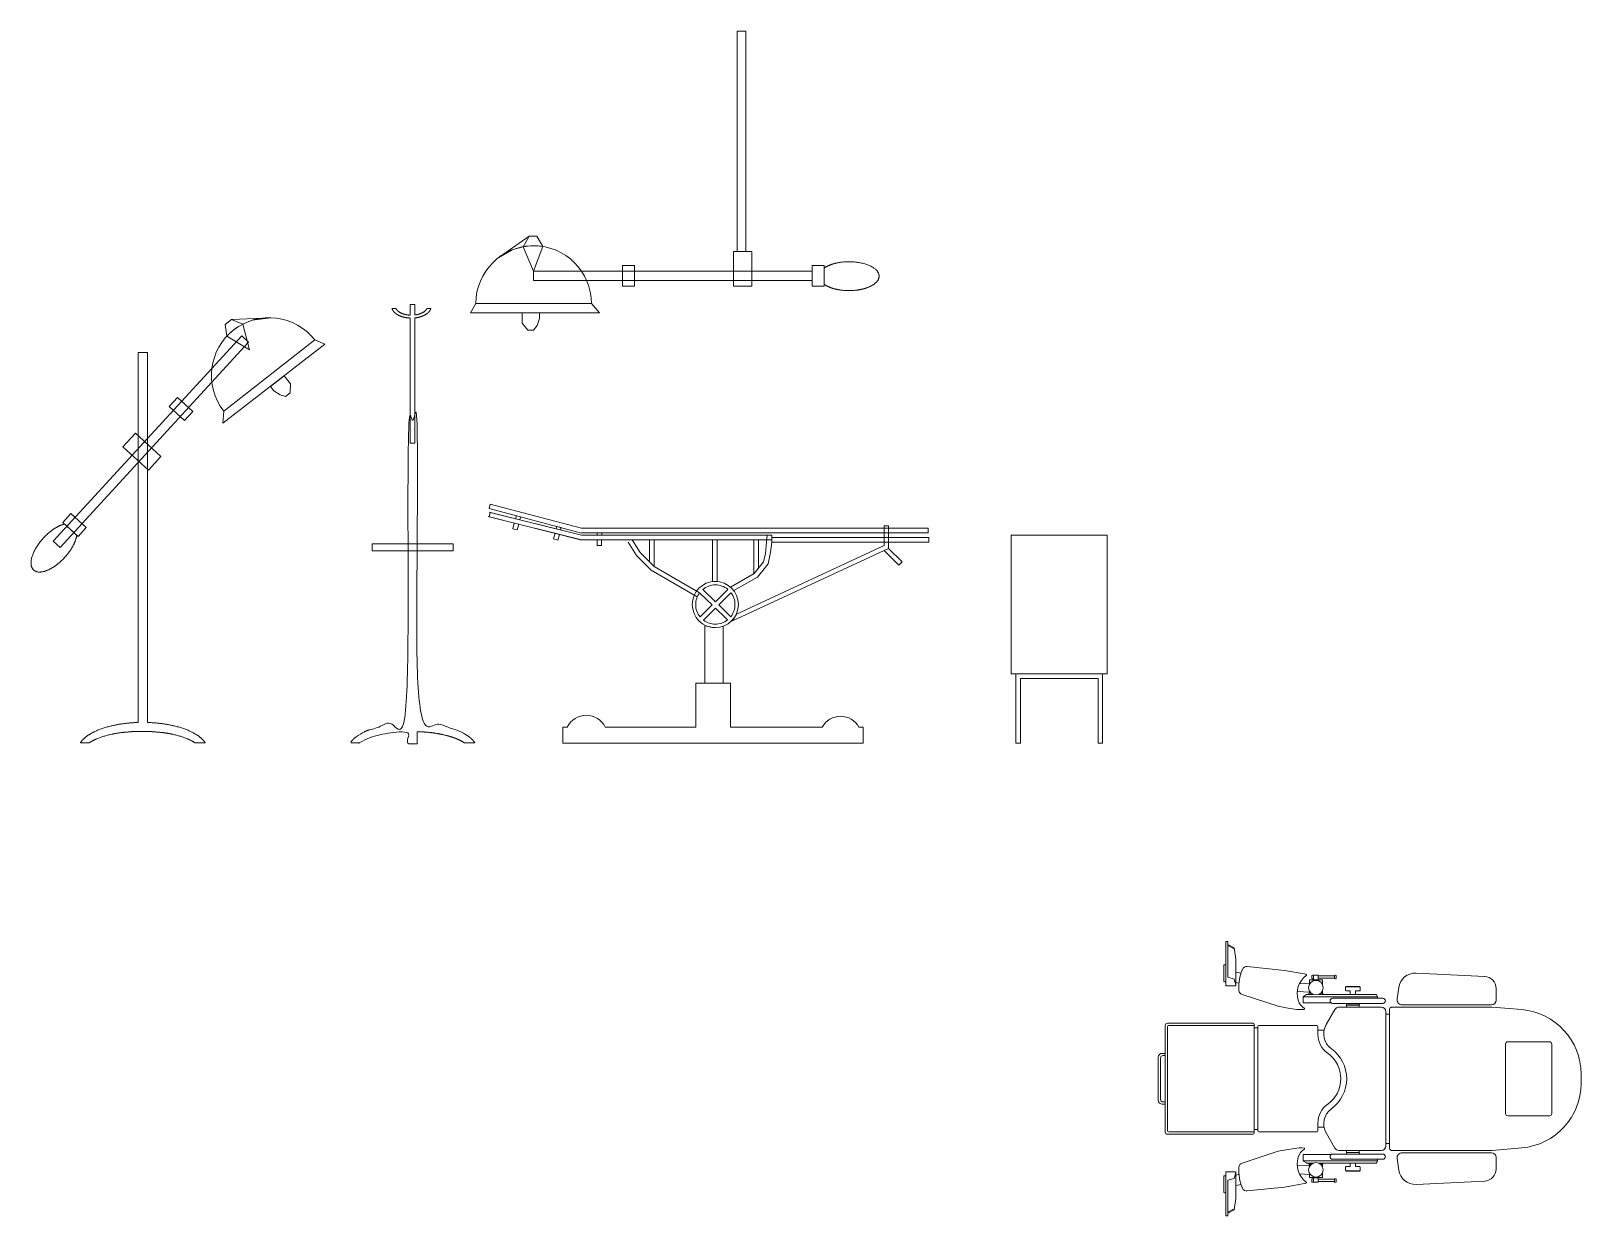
# Model space of a CAD drawing. Header units: metres. Extents: x 250.9 to 296.3, y -151.6 to -124.3.
# Drawn here: x 289.64 to 296.35, y -144.69 to -139.56 of the extents above; entities that cross this region are included whole.
import ezdxf

# ---------------------------------------------------------------- set-up
doc = ezdxf.new("R2010")
doc.units = ezdxf.units.M
doc.header["$MEASUREMENT"] = 0
doc.layers.add('A. muebles', color=152, linetype='Continuous', lineweight=15)

msp = doc.modelspace()

# ---------------------------------------------------------------- linework, layer by layer
at = {"layer": 'A. muebles'}
for p, q in [((292.6978, -139.8237), (292.6978, -139.5636)), ((292.6978, -139.5636), (292.7348, -139.5636)), ((292.7348, -139.5636), (292.7348, -139.8237)), ((292.6978, -140.5176), (292.6978, -139.8237)), ((292.7348, -139.8237), (292.7348, -140.5176)), ((291.7969, -140.4516), (291.658, -140.5493)), ((291.658, -140.5493), (291.7282, -140.5087)), ((291.7282, -140.5087), (291.7708, -140.4968)), ((291.7708, -140.4968), (291.7969, -140.4516)), ((291.7969, -140.4516), (291.7708, -140.4968)), ((291.7708, -140.4968), (291.8049, -140.4926)), ((291.8164, -140.6026), (291.7708, -140.4968)), ((291.7708, -140.4968), (291.7708, -140.4968)), ((291.8309, -140.4516), (291.7969, -140.4516)), ((291.8049, -140.4926), (291.8366, -140.4926)), ((291.8164, -140.4926), (291.8164, -140.4926)), ((291.8565, -140.4959), (291.8164, -140.6026)), ((291.8565, -140.4959), (291.8309, -140.4516)), ((291.8366, -140.4926), (291.8565, -140.4959)), ((292.2014, -140.5776), (292.2534, -140.5776)), ((292.2014, -140.6676), (292.2014, -140.5776)), ((292.2534, -140.5776), (292.2534, -140.6676)), ((292.6814, -140.5176), (292.7614, -140.5176)), ((292.6814, -140.6676), (292.6814, -140.5176)), ((292.7348, -140.5176), (292.6978, -140.5176)), ((292.7614, -140.5176), (292.7614, -140.6676)), ((293.0225, -140.5776), (293.0744, -140.5776)), ((293.0225, -140.6676), (293.0225, -140.5776)), ((293.0744, -140.5776), (293.0744, -140.6676)), ((293.0225, -140.6026), (291.8164, -140.6026)), ((291.8164, -140.6026), (291.8164, -140.6426)), ((291.8164, -140.6426), (293.0225, -140.6426)), ((293.0225, -140.6426), (293.0225, -140.6026)), ((292.2534, -140.6676), (292.2014, -140.6676)), ((292.7614, -140.6676), (292.6814, -140.6676)), ((293.0744, -140.6676), (293.0225, -140.6676)), ((291.5664, -140.7426), (291.5433, -140.7826)), ((291.5433, -140.7826), (292.1014, -140.7826)), ((292.0664, -140.7426), (291.5664, -140.7426)), ((291.7664, -140.7826), (291.7664, -140.8276)), ((291.8414, -140.7826), (291.7664, -140.7826)), ((291.8414, -140.8076), (291.8414, -140.7826)), ((292.1014, -140.7826), (292.0664, -140.7426)), ((290.4824, -140.8331), (290.5092, -140.8122)), ((290.4894, -140.8837), (290.4824, -140.8331)), ((290.5281, -140.8495), (290.5031, -140.8689)), ((290.5092, -140.8122), (290.6788, -140.8039)), ((290.5576, -140.8318), (290.5092, -140.8122)), ((290.5092, -140.8122), (290.5576, -140.8318)), ((290.5576, -140.8318), (290.5281, -140.8495)), ((290.5985, -140.815), (290.5576, -140.8318)), ((290.5866, -140.9433), (290.5576, -140.8318)), ((290.5576, -140.8318), (290.5576, -140.8318)), ((290.6788, -140.8039), (290.5985, -140.815)), ((291.7664, -140.8276), (291.7914, -140.8576)), ((291.8164, -140.8576), (291.8314, -140.8376)), ((291.8314, -140.8376), (291.8414, -140.8076)), ((289.7378, -141.7709), (290.5538, -140.8827)), ((290.5832, -140.9098), (289.7673, -141.798)), ((290.9126, -140.9176), (290.4723, -141.2605)), ((290.4753, -141.2074), (290.8698, -140.9002)), ((290.5031, -140.8689), (290.4894, -140.8837)), ((290.4894, -140.8837), (290.5866, -140.9433)), ((290.519, -140.8565), (290.519, -140.8565)), ((290.5538, -140.8827), (290.5832, -140.9098)), ((290.8698, -140.9002), (290.9126, -140.9176)), ((291.7914, -140.8576), (291.8164, -140.8576)), ((290.6774, -141.1007), (290.7366, -141.0546)), ((290.6928, -141.1204), (290.6774, -141.1007)), ((290.7366, -141.0546), (290.7643, -141.0901)), ((290.7643, -141.0901), (290.763, -141.1292)), ((290.2397, -141.1876), (290.2749, -141.1493)), ((290.2749, -141.1493), (290.3412, -141.2102)), ((290.7191, -141.138), (290.6928, -141.1204)), ((290.7432, -141.1445), (290.7191, -141.138)), ((290.763, -141.1292), (290.7432, -141.1445)), ((290.306, -141.2485), (290.2397, -141.1876)), ((290.3412, -141.2102), (290.306, -141.2485)), ((290.4723, -141.2605), (290.4753, -141.2074)), ((290.039, -141.3617), (290.0931, -141.3028)), ((290.0931, -141.3028), (290.2036, -141.4043)), ((290.1495, -141.4632), (290.039, -141.3617)), ((290.2036, -141.4043), (290.1495, -141.4632)), ((289.779, -141.6891), (289.8141, -141.6509)), ((289.8141, -141.6509), (289.8804, -141.7118)), ((291.6241, -141.6293), (291.6292, -141.6099)), ((292.0242, -141.7353), (291.6241, -141.6293)), ((292.0242, -141.7446), (291.6241, -141.6446)), ((292.0242, -141.7446), (291.6241, -141.6446)), ((291.6292, -141.6099), (292.0242, -141.7146)), ((289.8453, -141.75), (289.779, -141.6891)), ((289.8804, -141.7118), (289.8453, -141.75)), ((292.0194, -141.764), (291.6192, -141.664)), ((291.7328, -141.6924), (291.7263, -141.7166)), ((291.7263, -141.7166), (291.7456, -141.7218)), ((291.7521, -141.6975), (291.7328, -141.6924)), ((291.7456, -141.7218), (291.7521, -141.6975)), ((292.0242, -141.7146), (293.5241, -141.7146)), ((293.3528, -141.7036), (293.3328, -141.7036)), ((293.3328, -141.7036), (293.3328, -141.7896)), ((293.3528, -141.8023), (293.3528, -141.7036)), ((293.5241, -141.7146), (293.5241, -141.7346)), ((289.7673, -141.798), (289.7378, -141.7709)), ((291.9092, -141.7362), (291.9027, -141.7605)), ((291.9027, -141.7605), (291.922, -141.7656)), ((291.9285, -141.7414), (291.9092, -141.7362)), ((291.922, -141.7656), (291.9285, -141.7414)), ((292.0244, -141.7346), (292.0242, -141.7353)), ((293.5241, -141.7346), (292.0244, -141.7346)), ((292.0908, -141.7646), (292.1108, -141.7646)), ((292.0908, -141.7896), (292.0908, -141.7646)), ((292.1108, -141.7896), (292.0908, -141.7896)), ((292.1108, -141.7646), (292.1108, -141.7896)), ((292.2618, -141.8321), (292.2259, -141.7752)), ((292.2775, -141.8196), (292.2428, -141.7646)), ((292.3175, -141.8596), (292.3175, -141.7646)), ((292.3175, -141.7646), (292.3375, -141.7646)), ((292.3375, -141.7646), (292.3375, -141.8796)), ((292.6108, -141.7646), (292.5908, -141.7646)), ((292.5908, -141.7646), (292.5908, -141.9453)), ((292.6108, -141.9449), (292.6108, -141.7646)), ((293.3328, -141.7896), (292.6938, -142.086)), ((292.7696, -141.8668), (292.7696, -141.7646)), ((292.7696, -141.7646), (292.7896, -141.7646)), ((292.7896, -141.7646), (292.7896, -141.8877)), ((292.8248, -141.7746), (292.8199, -141.8243)), ((292.8277, -141.7446), (292.8248, -141.7746)), ((292.8478, -141.7446), (292.8277, -141.7446)), ((292.8417, -141.8186), (292.8478, -141.7746)), ((292.8478, -141.7746), (292.8478, -141.7446)), ((292.8478, -141.7746), (292.8478, -141.7446)), ((292.8478, -141.7546), (293.4478, -141.7546)), ((292.8478, -141.7746), (292.8478, -141.7546)), ((293.4478, -141.7746), (292.8478, -141.7746)), ((293.4478, -141.7546), (293.5111, -141.7546)), ((293.5111, -141.7746), (293.4478, -141.7746)), ((293.5111, -141.7546), (293.5261, -141.7546)), ((293.5261, -141.7746), (293.5111, -141.7746)), ((293.5261, -141.7546), (293.5261, -141.7746)), ((293.8828, -141.7446), (294.2991, -141.7446)), ((293.8828, -142.3446), (293.8828, -141.7446)), ((294.2991, -141.7446), (294.2991, -142.3446)), ((292.3252, -141.8956), (292.2618, -141.8321)), ((292.3375, -141.8796), (292.2775, -141.8196)), ((292.6778, -142.1155), (293.3528, -141.8023)), ((292.8199, -141.8243), (292.8119, -141.8597)), ((292.8308, -141.8681), (292.8417, -141.8186)), ((293.3335, -141.8113), (293.3528, -141.8023)), ((293.3969, -141.8747), (293.3335, -141.8113)), ((293.3528, -141.8023), (293.4111, -141.8606)), ((292.3375, -141.8796), (292.3175, -141.8596)), ((292.5249, -142.0108), (292.3252, -141.8956)), ((292.5349, -141.9935), (292.3375, -141.8796)), ((292.7715, -141.9102), (292.6689, -141.9695)), ((292.7696, -141.9114), (292.7696, -141.8668)), ((292.7715, -141.9102), (292.7696, -141.9114)), ((292.8119, -141.8597), (292.7715, -141.9102)), ((292.7896, -141.8877), (292.7715, -141.9102)), ((292.7848, -141.9257), (292.8308, -141.8681)), ((293.4111, -141.8606), (293.3969, -141.8747)), ((292.5487, -141.979), (292.6032, -142.0323)), ((292.5908, -141.9453), (292.6108, -141.9449)), ((292.6028, -141.9596), (292.6028, -141.9596)), ((292.6032, -142.0323), (292.6567, -141.9789)), ((292.6567, -141.9789), (292.6567, -141.9789)), ((292.6828, -141.9846), (292.7848, -141.9257)), ((292.5178, -142.0446), (292.5178, -142.0446)), ((292.5891, -142.0465), (292.5349, -141.9935)), ((292.5349, -141.9935), (292.5349, -141.9935)), ((292.5589, -142.0767), (292.5891, -142.0465)), ((292.6706, -141.9933), (292.6175, -142.0463)), ((292.6175, -142.0463), (292.6546, -142.0826)), ((292.6878, -142.0446), (292.6878, -142.0446)), ((292.7028, -142.0446), (292.7028, -142.0446)), ((292.537, -142.0984), (292.5588, -142.0766)), ((292.5546, -142.1092), (292.5515, -142.1123)), ((292.5515, -142.1123), (292.5515, -142.1123)), ((292.5731, -142.0908), (292.5546, -142.1092)), ((292.5588, -142.0766), (292.5589, -142.0767)), ((292.6034, -142.0605), (292.5731, -142.0908)), ((292.6465, -142.1026), (292.6034, -142.0605)), ((292.6553, -142.1114), (292.6465, -142.1026)), ((292.6546, -142.0826), (292.6667, -142.0943)), ((292.6667, -142.0943), (292.6666, -142.0945)), ((292.6666, -142.0945), (292.6694, -142.0974)), ((292.6694, -142.0974), (292.6694, -142.0974)), ((292.6858, -142.1008), (292.6778, -142.1155)), ((292.6938, -142.086), (292.6858, -142.1008)), ((292.5808, -142.1406), (292.5572, -142.1366)), ((292.5572, -142.1366), (292.5572, -142.3846)), ((292.5908, -142.1436), (292.5808, -142.1406)), ((292.6028, -142.1446), (292.5908, -142.1436)), ((292.6028, -142.1296), (292.6028, -142.1296)), ((292.6228, -142.1425), (292.6028, -142.1446)), ((292.6372, -142.1385), (292.6228, -142.1425)), ((292.6372, -142.3846), (292.6372, -142.1385)), ((292.5178, -142.5746), (292.5178, -142.3846)), ((292.5178, -142.3846), (292.6678, -142.3846)), ((292.5572, -142.3846), (292.6372, -142.3846)), ((292.6678, -142.3846), (292.6678, -142.5746)), ((294.2991, -142.3446), (293.8828, -142.3446)), ((293.9027, -142.6446), (293.9027, -142.3446)), ((293.9027, -142.3446), (294.0908, -142.3446)), ((294.0908, -142.3646), (293.9227, -142.3646)), ((293.9227, -142.3646), (293.9227, -142.6446)), ((294.0908, -142.3446), (294.2789, -142.3446)), ((294.2589, -142.3646), (294.0908, -142.3646)), ((294.2589, -142.6446), (294.2589, -142.3646)), ((294.2789, -142.3446), (294.2789, -142.6446)), ((292.0442, -142.5231), (292.0442, -142.5231)), ((293.1448, -142.5281), (293.1448, -142.5281)), ((291.9428, -142.6446), (291.9428, -142.5746)), ((291.9428, -142.5746), (291.962, -142.5746)), ((291.962, -142.5746), (291.962, -142.5746)), ((292.1265, -142.5746), (292.5178, -142.5746)), ((292.6678, -142.5746), (293.0652, -142.5746)), ((293.0652, -142.5746), (293.0652, -142.5746)), ((293.2244, -142.5746), (293.2428, -142.5746)), ((293.2428, -142.5746), (293.2428, -142.6446)), ((291.9579, -142.6446), (291.9428, -142.6446)), ((292.1306, -142.6446), (291.9579, -142.6446)), ((293.0568, -142.6446), (292.1306, -142.6446)), ((293.2327, -142.6446), (293.0568, -142.6446)), ((293.2428, -142.6446), (293.2327, -142.6446)), ((293.9227, -142.6446), (293.9027, -142.6446)), ((294.2789, -142.6446), (294.2589, -142.6446)), ((294.812, -143.5025), (294.812, -143.6936)), ((294.812, -143.5025), (294.82, -143.5025)), ((294.82, -143.5146), (294.82, -143.5025)), ((294.82, -143.657), (294.82, -143.5146)), ((294.848, -143.5296), (294.82, -143.5146)), ((294.82, -143.5195), (294.8485, -143.5336)), ((294.848, -143.5296), (294.855, -143.5781)), ((294.855, -143.6936), (294.855, -143.5781)), ((294.803, -143.6225), (294.803, -143.6058)), ((294.803, -143.6225), (294.803, -143.6256)), ((294.803, -143.6465), (294.803, -143.6256)), ((294.803, -143.6465), (294.803, -143.6471)), ((294.803, -143.6471), (294.803, -143.652)), ((294.803, -143.652), (294.803, -143.6525)), ((294.803, -143.6525), (294.803, -143.6685)), ((294.803, -143.6685), (294.803, -143.6694)), ((294.812, -143.6028), (294.806, -143.6028)), ((294.812, -143.6225), (294.812, -143.6028)), ((294.812, -143.6225), (294.812, -143.6269)), ((294.812, -143.6465), (294.812, -143.6269)), ((294.812, -143.6471), (294.812, -143.6465)), ((294.812, -143.6495), (294.812, -143.6471)), ((294.812, -143.652), (294.812, -143.6495)), ((294.812, -143.6525), (294.812, -143.652)), ((294.812, -143.6525), (294.812, -143.6602)), ((294.812, -143.6602), (294.812, -143.6765)), ((294.8121, -143.6485), (294.8121, -143.6486)), ((294.848, -143.6647), (294.82, -143.657)), ((294.848, -143.6647), (294.855, -143.6899)), ((294.855, -143.6348), (294.8779, -143.6388)), ((295.0656, -143.6277), (294.9045, -143.6107)), ((295.1589, -143.6442), (295.0656, -143.6277)), ((295.1594, -143.6471), (295.1593, -143.6471)), ((295.1613, -143.6474), (295.1594, -143.6471)), ((295.1602, -143.6455), (295.1596, -143.6446)), ((295.1611, -143.6467), (295.1602, -143.6455)), ((295.1918, -143.6686), (295.1738, -143.6686)), ((295.1738, -143.6686), (295.1738, -143.6826)), ((295.1838, -143.6606), (295.1838, -143.6516)), ((295.1868, -143.6486), (295.1888, -143.6486)), ((295.1888, -143.6636), (295.1868, -143.6636)), ((295.1918, -143.6481), (295.2118, -143.6481)), ((295.1918, -143.6681), (295.1918, -143.6481)), ((295.1918, -143.6516), (295.1918, -143.6606)), ((295.2118, -143.6681), (295.1918, -143.6681)), ((295.1918, -143.6681), (295.1918, -143.6686)), ((295.2118, -143.6681), (295.1918, -143.6681)), ((295.2118, -143.6686), (295.1918, -143.6686)), ((295.1967, -143.6681), (295.1967, -143.6686)), ((295.2069, -143.6681), (295.2069, -143.6686)), ((295.2118, -143.6481), (295.2118, -143.6681)), ((295.2818, -143.6511), (295.2118, -143.6511)), ((295.2118, -143.6611), (295.2818, -143.6611)), ((295.2118, -143.6686), (295.2118, -143.6681)), ((295.2298, -143.6686), (295.2118, -143.6686)), ((295.2298, -143.6877), (295.2298, -143.6686)), ((295.2818, -143.6611), (295.2818, -143.6511)), ((295.2818, -143.6606), (295.2818, -143.6516)), ((295.2848, -143.6486), (295.2868, -143.6486)), ((295.2868, -143.6636), (295.2848, -143.6636)), ((295.2898, -143.6516), (295.2898, -143.6606)), ((295.932, -143.6537), (295.6349, -143.6393)), ((294.803, -143.6694), (294.803, -143.6735)), ((294.812, -143.6765), (294.806, -143.6765)), ((294.812, -143.6936), (294.855, -143.6936)), ((294.8688, -143.6819), (294.855, -143.6794)), ((294.882, -143.7315), (295.0383, -143.7826)), ((295.1209, -143.7188), (295.1215, -143.7188)), ((295.1738, -143.7216), (295.1215, -143.7188)), ((295.1738, -143.6826), (295.1304, -143.6849)), ((295.1606, -143.7319), (295.1484, -143.7396)), ((295.1895, -143.7311), (295.1633, -143.7311)), ((295.1713, -143.7266), (295.1713, -143.7311)), ((295.1728, -143.7261), (295.1718, -143.7261)), ((295.1814, -143.7261), (295.1728, -143.7261)), ((295.1772, -143.6824), (295.1738, -143.6826)), ((295.1738, -143.7216), (295.1738, -143.7221)), ((295.1772, -143.7218), (295.1738, -143.7216)), ((295.1738, -143.7221), (295.1775, -143.7221)), ((295.1738, -143.7231), (295.1738, -143.7236)), ((295.1738, -143.7236), (295.1738, -143.7251)), ((295.1738, -143.7236), (295.1788, -143.7236)), ((295.1775, -143.7221), (295.1748, -143.7221)), ((295.3388, -143.7311), (295.2141, -143.7311)), ((295.2308, -143.7261), (295.2222, -143.7261)), ((295.2288, -143.7221), (295.2248, -143.7221)), ((295.2248, -143.7236), (295.2298, -143.7236)), ((295.2261, -143.7221), (295.2298, -143.7221)), ((295.2298, -143.7221), (295.2298, -143.7165)), ((295.2298, -143.7251), (295.2298, -143.7231)), ((295.2308, -143.7261), (295.2318, -143.7261)), ((295.2323, -143.7266), (295.2323, -143.7311)), ((295.3303, -143.7144), (295.3303, -143.7004)), ((295.3303, -143.7144), (295.3323, -143.7164)), ((295.3323, -143.6984), (295.3913, -143.6984)), ((295.3488, -143.7164), (295.3323, -143.7164)), ((295.3343, -143.6964), (295.3893, -143.6964)), ((295.3388, -143.7311), (295.3618, -143.7311)), ((295.3488, -143.7164), (295.3503, -143.7164)), ((295.3503, -143.7164), (295.3503, -143.7311)), ((295.3503, -143.7311), (295.3733, -143.7311)), ((295.3518, -143.7311), (295.3518, -143.7314)), ((295.3518, -143.7314), (295.3718, -143.7314)), ((295.4095, -143.7311), (295.3618, -143.7311)), ((295.3718, -143.7314), (295.3718, -143.7311)), ((295.3733, -143.7311), (295.3733, -143.7164)), ((295.3733, -143.7164), (295.3748, -143.7164)), ((295.3913, -143.7164), (295.3748, -143.7164)), ((295.3933, -143.7144), (295.3913, -143.7164)), ((295.3933, -143.7004), (295.3933, -143.7144)), ((295.4604, -143.7311), (295.4095, -143.7311)), ((295.4638, -143.7311), (295.4604, -143.7311)), ((295.4651, -143.7342), (295.4638, -143.7311)), ((295.4674, -143.7402), (295.4651, -143.7342)), ((295.5602, -143.701), (295.553, -143.751)), ((295.9814, -143.7561), (295.9814, -143.7056)), ((295.0728, -143.7886), (295.0383, -143.7826)), ((295.0728, -143.7886), (295.1084, -143.7949)), ((295.1461, -143.7438), (295.1461, -143.7671)), ((295.2692, -143.7411), (295.1466, -143.7411)), ((295.1471, -143.7681), (295.2071, -143.7681)), ((295.1529, -143.7932), (295.1517, -143.7954)), ((295.2071, -143.7681), (295.2677, -143.7681)), ((295.284, -143.7961), (295.2462, -143.8616)), ((295.2692, -143.7411), (295.2906, -143.7411)), ((295.274, -143.7481), (295.3209, -143.7481)), ((295.274, -143.7701), (295.2838, -143.7701)), ((295.2838, -143.7701), (295.2918, -143.7701)), ((295.2906, -143.7411), (295.3618, -143.7411)), ((295.2918, -143.7701), (295.3042, -143.7701)), ((295.4848, -143.7861), (295.3013, -143.7861)), ((295.3042, -143.7701), (295.3052, -143.7701)), ((295.3199, -143.7701), (295.3052, -143.7701)), ((295.3199, -143.7701), (295.3209, -143.7701)), ((295.3525, -143.7481), (295.3209, -143.7481)), ((295.3525, -143.7701), (295.3209, -143.7701)), ((295.3338, -143.7701), (295.3338, -143.7746)), ((295.3343, -143.7771), (295.3343, -143.7861)), ((295.3618, -143.7771), (295.3343, -143.7771)), ((295.3343, -143.7861), (295.3618, -143.7861)), ((295.3358, -143.7766), (295.3858, -143.7766)), ((295.3378, -143.7766), (295.3878, -143.7766)), ((295.3618, -143.7481), (295.3525, -143.7481)), ((295.3618, -143.7701), (295.3525, -143.7701)), ((295.3898, -143.7411), (295.3618, -143.7411)), ((295.471, -143.7481), (295.3618, -143.7481)), ((295.471, -143.7701), (295.3618, -143.7701)), ((295.3893, -143.7771), (295.3618, -143.7771)), ((295.3618, -143.7861), (295.3893, -143.7861)), ((295.3893, -143.7861), (295.3893, -143.7771)), ((295.4677, -143.7411), (295.3898, -143.7411)), ((295.3898, -143.7746), (295.3898, -143.7701)), ((295.4678, -143.7411), (295.4674, -143.7402)), ((295.4678, -143.7421), (295.4678, -143.7411)), ((295.4678, -143.7481), (295.4678, -143.7421)), ((295.4912, -143.7481), (295.471, -143.7481)), ((295.4912, -143.7701), (295.471, -143.7701)), ((295.5198, -143.7961), (295.5198, -144.0961)), ((295.8773, -143.7861), (295.5298, -143.7861)), ((295.5748, -143.7761), (295.9614, -143.7761)), ((295.9183, -143.7861), (295.8723, -143.7861)), ((295.9183, -143.7861), (295.9423, -143.7861)), ((295.9638, -143.7861), (295.9423, -143.7861)), ((296.0927, -143.7971), (295.9638, -143.7861)), ((294.5498, -143.8661), (294.5498, -144.3261)), ((294.5598, -143.8561), (294.9298, -143.8561)), ((294.5648, -143.8661), (294.9348, -143.8661)), ((294.9348, -143.8611), (294.9348, -144.3311)), ((294.9548, -143.8661), (295.2055, -143.8661)), ((295.5048, -144.3861), (295.5048, -143.8061)), ((295.5048, -143.8161), (295.5198, -143.8161)), ((294.5598, -143.8711), (294.5598, -144.3211)), ((294.9348, -143.8761), (294.9498, -143.8761)), ((294.9498, -143.8711), (294.9498, -144.3211)), ((295.2105, -143.8711), (295.2105, -143.9042)), ((295.2105, -143.8861), (295.237, -143.8861)), ((296.2122, -143.9361), (296.0322, -143.9361)), ((294.5198, -144.0031), (294.5198, -144.1891)), ((294.5368, -143.9861), (294.5498, -143.9861)), ((294.5398, -143.9961), (294.5498, -143.9961)), ((296.0222, -143.9461), (296.0222, -144.2461)), ((296.2222, -144.2461), (296.2222, -143.9461)), ((294.5298, -144.0061), (294.5298, -144.1861)), ((295.5198, -144.0961), (295.5198, -144.3961)), ((296.3488, -144.0961), (296.3488, -144.0761)), ((296.3488, -144.1161), (296.3488, -144.0961)), ((294.5398, -144.1961), (294.5498, -144.1961)), ((294.5368, -144.2061), (294.5498, -144.2061)), ((296.0322, -144.2561), (296.2122, -144.2561)), ((294.5598, -144.3361), (294.9298, -144.3361)), ((294.5648, -144.3261), (294.9348, -144.3261)), ((294.9348, -144.3161), (294.9498, -144.3161)), ((294.9548, -144.3261), (295.2055, -144.3261)), ((295.2105, -144.288), (295.2105, -144.3211)), ((295.237, -144.3061), (295.2105, -144.3061)), ((295.2462, -144.3306), (295.284, -144.3961)), ((295.0383, -144.4096), (295.0728, -144.4036)), ((295.1084, -144.3973), (295.0728, -144.4036)), ((295.1517, -144.3968), (295.1529, -144.399)), ((295.4848, -144.4061), (295.3013, -144.4061)), ((295.3618, -144.4061), (295.3343, -144.4061)), ((295.3343, -144.4061), (295.3343, -144.4151)), ((295.3893, -144.4061), (295.3618, -144.4061)), ((295.3893, -144.4151), (295.3893, -144.4061)), ((295.5048, -144.3761), (295.5198, -144.3761)), ((295.5298, -144.4061), (295.8773, -144.4061)), ((295.8723, -144.4061), (295.9183, -144.4061)), ((295.9423, -144.4061), (295.9183, -144.4061)), ((295.9423, -144.4061), (295.9638, -144.4061)), ((295.9638, -144.4061), (296.0927, -144.3951)), ((295.0383, -144.4096), (294.882, -144.4607)), ((295.1215, -144.4734), (295.1209, -144.4734)), ((295.1215, -144.4734), (295.1738, -144.4706)), ((295.1461, -144.4251), (295.1461, -144.4484)), ((295.1466, -144.4511), (295.2692, -144.4511)), ((295.2071, -144.4241), (295.1471, -144.4241)), ((295.1484, -144.4526), (295.1606, -144.4603)), ((295.1633, -144.4611), (295.1895, -144.4611)), ((295.1713, -144.4611), (295.1713, -144.4656)), ((295.1718, -144.4661), (295.1728, -144.4661)), ((295.1728, -144.4661), (295.1814, -144.4661)), ((295.1738, -144.4671), (295.1738, -144.4686)), ((295.1788, -144.4686), (295.1738, -144.4686)), ((295.1738, -144.4686), (295.1738, -144.4691)), ((295.1738, -144.4701), (295.1738, -144.4706)), ((295.1775, -144.4701), (295.1738, -144.4701)), ((295.1738, -144.4706), (295.1772, -144.4704)), ((295.1748, -144.4701), (295.1775, -144.4701)), ((295.2677, -144.4241), (295.2071, -144.4241)), ((295.2141, -144.4611), (295.3388, -144.4611)), ((295.2222, -144.4661), (295.2308, -144.4661)), ((295.2298, -144.4686), (295.2248, -144.4686)), ((295.2248, -144.4701), (295.2288, -144.4701)), ((295.2298, -144.4701), (295.2261, -144.4701)), ((295.2298, -144.4691), (295.2298, -144.4671)), ((295.2298, -144.4757), (295.2298, -144.4701)), ((295.2318, -144.4661), (295.2308, -144.4661)), ((295.2323, -144.4611), (295.2323, -144.4656)), ((295.2906, -144.4511), (295.2692, -144.4511)), ((295.2838, -144.4221), (295.274, -144.4221)), ((295.3209, -144.4441), (295.274, -144.4441)), ((295.2918, -144.4221), (295.2838, -144.4221)), ((295.3618, -144.4511), (295.2906, -144.4511)), ((295.3042, -144.4221), (295.2918, -144.4221)), ((295.3052, -144.4221), (295.3042, -144.4221)), ((295.3052, -144.4221), (295.3199, -144.4221)), ((295.3209, -144.4221), (295.3199, -144.4221)), ((295.3209, -144.4221), (295.3525, -144.4221)), ((295.3209, -144.4441), (295.3525, -144.4441)), ((295.3338, -144.4176), (295.3338, -144.4221)), ((295.3343, -144.4151), (295.3618, -144.4151)), ((295.3858, -144.4156), (295.3358, -144.4156)), ((295.3878, -144.4156), (295.3378, -144.4156)), ((295.3618, -144.4611), (295.3388, -144.4611)), ((295.3733, -144.4611), (295.3503, -144.4611)), ((295.3503, -144.4611), (295.3503, -144.4758)), ((295.3718, -144.4608), (295.3518, -144.4608)), ((295.3518, -144.4608), (295.3518, -144.4611)), ((295.3525, -144.4221), (295.3618, -144.4221)), ((295.3525, -144.4441), (295.3618, -144.4441)), ((295.3618, -144.4151), (295.3893, -144.4151)), ((295.3618, -144.4221), (295.471, -144.4221)), ((295.3618, -144.4441), (295.471, -144.4441)), ((295.3618, -144.4511), (295.3898, -144.4511)), ((295.3618, -144.4611), (295.4095, -144.4611)), ((295.3718, -144.4611), (295.3718, -144.4608)), ((295.3733, -144.4758), (295.3733, -144.4611)), ((295.3898, -144.4221), (295.3898, -144.4176)), ((295.3898, -144.4511), (295.4677, -144.4511)), ((295.4095, -144.4611), (295.4604, -144.4611)), ((295.4604, -144.4611), (295.4638, -144.4611)), ((295.4638, -144.4611), (295.4651, -144.458)), ((295.4651, -144.458), (295.4674, -144.452)), ((295.4674, -144.452), (295.4678, -144.4511)), ((295.4678, -144.4501), (295.4678, -144.4441)), ((295.4678, -144.4511), (295.4678, -144.4501)), ((295.471, -144.4221), (295.4912, -144.4221)), ((295.471, -144.4441), (295.4912, -144.4441)), ((295.553, -144.4412), (295.5602, -144.4912)), ((295.9614, -144.4161), (295.5748, -144.4161)), ((295.9814, -144.4866), (295.9814, -144.4361)), ((294.803, -144.5187), (294.803, -144.5228)), ((294.803, -144.5228), (294.803, -144.5237)), ((294.803, -144.5237), (294.803, -144.5397)), ((294.803, -144.5397), (294.803, -144.5402)), ((294.803, -144.5402), (294.803, -144.5451)), ((294.806, -144.5157), (294.812, -144.5157)), ((294.812, -144.4986), (294.812, -144.6897)), ((294.855, -144.4986), (294.812, -144.4986)), ((294.812, -144.5157), (294.812, -144.532)), ((294.812, -144.532), (294.812, -144.5397)), ((294.812, -144.5402), (294.812, -144.5397)), ((294.812, -144.5427), (294.812, -144.5402)), ((294.82, -144.5352), (294.848, -144.5275)), ((294.82, -144.6776), (294.82, -144.5352)), ((294.855, -144.5023), (294.848, -144.5275)), ((294.855, -144.6141), (294.855, -144.4986)), ((294.855, -144.5128), (294.8688, -144.5103)), ((295.1304, -144.5073), (295.1738, -144.5096)), ((295.1738, -144.5096), (295.1772, -144.5098)), ((295.1738, -144.5096), (295.1738, -144.5236)), ((295.1738, -144.5236), (295.1918, -144.5236)), ((295.1838, -144.5406), (295.1838, -144.5316)), ((295.1868, -144.5286), (295.1888, -144.5286)), ((295.1918, -144.5236), (295.2118, -144.5236)), ((295.1918, -144.5236), (295.1918, -144.5241)), ((295.1918, -144.5241), (295.2118, -144.5241)), ((295.1918, -144.5441), (295.1918, -144.5241)), ((295.1918, -144.5241), (295.2118, -144.5241)), ((295.1918, -144.5316), (295.1918, -144.5406)), ((295.1967, -144.5236), (295.1967, -144.5241)), ((295.2069, -144.5236), (295.2069, -144.5241)), ((295.2118, -144.5241), (295.2118, -144.5236)), ((295.2118, -144.5236), (295.2298, -144.5236)), ((295.2118, -144.5241), (295.2118, -144.5441)), ((295.2818, -144.5311), (295.2118, -144.5311)), ((295.2298, -144.5236), (295.2298, -144.5045)), ((295.2818, -144.5411), (295.2818, -144.5311)), ((295.2818, -144.5406), (295.2818, -144.5316)), ((295.2848, -144.5286), (295.2868, -144.5286)), ((295.2898, -144.5316), (295.2898, -144.5406)), ((295.3323, -144.4758), (295.3303, -144.4778)), ((295.3303, -144.4918), (295.3303, -144.4778)), ((295.3323, -144.4758), (295.3488, -144.4758)), ((295.3913, -144.4938), (295.3323, -144.4938)), ((295.3893, -144.4958), (295.3343, -144.4958)), ((295.3503, -144.4758), (295.3488, -144.4758)), ((295.3748, -144.4758), (295.3733, -144.4758)), ((295.3748, -144.4758), (295.3913, -144.4758)), ((295.3913, -144.4758), (295.3933, -144.4778)), ((295.3933, -144.4778), (295.3933, -144.4918)), ((295.6349, -144.5529), (295.932, -144.5385)), ((294.803, -144.5451), (294.803, -144.5457)), ((294.803, -144.5666), (294.803, -144.5457)), ((294.803, -144.5666), (294.803, -144.5697)), ((294.803, -144.5864), (294.803, -144.5697)), ((294.806, -144.5894), (294.812, -144.5894)), ((294.812, -144.5451), (294.812, -144.5427)), ((294.812, -144.5457), (294.812, -144.5451)), ((294.812, -144.5653), (294.812, -144.5457)), ((294.812, -144.5653), (294.812, -144.5697)), ((294.812, -144.5894), (294.812, -144.5697)), ((294.8121, -144.5436), (294.8121, -144.5437)), ((294.8779, -144.5534), (294.855, -144.5574)), ((294.9045, -144.5815), (295.0656, -144.5645)), ((295.0656, -144.5645), (295.1589, -144.548)), ((295.1593, -144.5451), (295.1594, -144.5451)), ((295.1594, -144.5451), (295.1613, -144.5448)), ((295.1596, -144.5476), (295.1602, -144.5467)), ((295.1602, -144.5467), (295.1611, -144.5455)), ((295.1888, -144.5436), (295.1868, -144.5436)), ((295.2118, -144.5441), (295.1918, -144.5441)), ((295.2118, -144.5411), (295.2818, -144.5411)), ((295.2868, -144.5436), (295.2848, -144.5436)), ((294.8485, -144.6586), (294.82, -144.6727)), ((294.82, -144.6776), (294.848, -144.6626)), ((294.855, -144.6141), (294.848, -144.6626)), ((294.82, -144.6897), (294.812, -144.6897)), ((294.82, -144.6897), (294.82, -144.6776))]:
    msp.add_line(p, q, dxfattribs=at)
for points in [[(292.0176, -141.7646), (292.8478, -141.7646), (292.8478, -141.7446), (292.0242, -141.7446), (291.6289, -141.6458), (291.6241, -141.6652), (292.0176, -141.7635)], [(291.7388, -141.6732), (291.7568, -141.6777), (291.7599, -141.6653), (291.7419, -141.6608)], [(291.9148, -141.7172), (291.9328, -141.7217), (291.9353, -141.7118), (291.9173, -141.7073)], [(291.1178, -141.7822), (291.4678, -141.7822), (291.4678, -141.8122), (291.1178, -141.8122)], [(292.0918, -141.7446), (292.1118, -141.7446), (292.1118, -141.7346), (292.0918, -141.7346)]]:
    msp.add_lwpolyline(points, close=True, dxfattribs=at)
for centre in [(295.2018, -143.7021), (295.2018, -144.4901)]:
    msp.add_circle(centre, 0.0315, dxfattribs=at)
for centre, radius, start, end in [((291.8164, -140.7426), 0.25, 0, 180), ((291.8164, -140.7429), 0.2503, 90, 100.51104), ((291.8164, -140.7432), 0.2505, 80.80415, 89.99795), ((290.6726, -141.0538), 0.25, 37.90634, 217.90634), ((290.6728, -141.0542), 0.2505, 117.38875, 127.89099), ((290.673, -141.0543), 0.2506, 127.92238, 137.11253), ((292.6028, -142.0446), 0.1, 90, 180), ((292.6028, -142.0446), 0.085, 90, 129.55952), ((292.6028, -142.0446), 0.1, 0, 90), ((292.6028, -142.0445), 0.085, 50.6191, 90.00459), ((292.6028, -142.0446), 0.1, 180, 270), ((292.6028, -142.0446), 0.085, 143.06548, 180.00403), ((292.6028, -142.0446), 0.085, 180, 219.28066), ((292.6028, -142.0446), 0.1, 270, 0), ((292.6028, -142.0446), 0.085, 321.60025, 0.00637), ((292.6028, -142.0446), 0.085, 0, 37.11771), ((292.6028, -142.0445), 0.085, 232.8892, 269.99983), ((292.6028, -142.0446), 0.085, 270, 308.15475), ((292.0442, -142.6146), 0.0914, 90, 154.05335), ((292.0442, -142.6146), 0.0914, 25.9423, 89.99809), ((293.1448, -142.6196), 0.0914, 90, 150.52183), ((293.1448, -142.6196), 0.0914, 29.48239, 90.00205), ((294.806, -143.6058), 0.003, 90, 180), ((295.0678, -143.7015), 0.2, 170, 182.21561), ((295.0678, -143.7015), 0.2, 157.7441, 170), ((295.0678, -143.7015), 0.2, 156.82291, 157.7441), ((294.9024, -143.6306), 0.02, 83.98449, 156.82291), ((295.2205, -143.7284), 0.1, 127.32183, 196.35757), ((295.1588, -143.6452), 0.001, 35.94662, 80), ((295.2205, -143.7284), 0.1, 126.56914, 127.32183), ((295.1603, -143.6473), 0.001, 306.56914, 35.94662), ((295.1868, -143.6516), 0.003, 90, 180), ((295.1868, -143.6606), 0.003, 180, 270), ((295.1888, -143.6516), 0.003, 0, 90), ((295.1888, -143.6606), 0.003, 270, 0), ((295.2848, -143.6516), 0.003, 90, 180), ((295.2848, -143.6606), 0.003, 180, 270), ((295.2868, -143.6516), 0.003, 0, 90), ((295.2868, -143.6606), 0.003, 270, 0), ((295.6314, -143.7112), 0.072, 87.22083, 171.8699), ((295.9294, -143.7056), 0.052, 0, 87.22083), ((294.806, -143.6735), 0.003, 180, 270), ((295.0678, -143.7015), 0.2, 182.21561, 183.50646), ((294.8882, -143.7125), 0.02, 183.50646, 251.91035), ((295.1633, -143.7361), 0.005, 90, 122.5623), ((295.1718, -143.7266), 0.0005, 90, 180), ((295.1728, -143.7251), 0.001, 270, 0), ((295.1748, -143.7231), 0.001, 90, 180), ((295.2288, -143.7231), 0.001, 0, 90), ((295.2308, -143.7251), 0.001, 180, 270), ((295.2318, -143.7266), 0.0005, 0, 90), ((295.3323, -143.7004), 0.002, 90, 180), ((295.3343, -143.6984), 0.002, 90, 180), ((295.3893, -143.6984), 0.002, 0, 90), ((295.3913, -143.7004), 0.002, 0, 90), ((295.4604, -143.7361), 0.005, 21.80141, 90), ((295.1329, -143.6561), 0.141, 260, 277.36198), ((295.1821, -143.7396), 0.06, 196.35757, 240.43971), ((295.1511, -143.7438), 0.005, 122.5623, 180), ((295.1471, -143.7671), 0.001, 180, 270), ((295.1508, -143.7949), 0.001, 277.36198, 331.37903), ((295.152, -143.7927), 0.001, 331.37903, 60.43971), ((295.274, -143.7591), 0.011, 90, 270), ((295.3013, -143.8061), 0.02, 90, 150), ((295.3358, -143.7746), 0.002, 180, 270), ((295.3878, -143.7746), 0.002, 270, 0), ((295.3878, -143.7746), 0.002, 270, 0), ((295.4628, -143.7421), 0.005, 0, 21.80141), ((295.4848, -143.8061), 0.02, 0, 90), ((295.4912, -143.7591), 0.011, 270, 90), ((295.5298, -143.7961), 0.01, 116.74368, 180), ((295.5298, -143.7961), 0.01, 90, 116.74368), ((295.5748, -143.7541), 0.022, 171.8699, 270), ((295.9614, -143.7561), 0.02, 270, 0), ((296.0688, -144.0761), 0.28, 0, 85.11269), ((294.5598, -143.8661), 0.01, 90, 180), ((294.5648, -143.8711), 0.005, 90, 180), ((294.9298, -143.8611), 0.005, 0, 90), ((294.9548, -143.8711), 0.005, 90, 180), ((295.2055, -143.8711), 0.005, 0, 90), ((295.3155, -143.9016), 0.08, 150, 234.11855), ((295.3105, -143.9042), 0.1, 180, 234.73816), ((296.0322, -143.9461), 0.01, 90, 180), ((296.2122, -143.9461), 0.01, 0, 90), ((294.5368, -144.0031), 0.017, 90, 180), ((294.5398, -144.0061), 0.01, 90, 180), ((295.1748, -144.0961), 0.135, 0, 54.73816), ((295.1748, -144.0961), 0.16, 0, 54.11855), ((295.1748, -144.0961), 0.135, 305.26184, 0), ((295.1748, -144.0961), 0.16, 305.88145, 0), ((296.0688, -144.1161), 0.28, 274.88731, 0), ((294.5368, -144.1891), 0.017, 180, 270), ((294.5398, -144.1861), 0.01, 180, 270), ((295.3105, -144.288), 0.1, 125.26184, 180), ((295.3155, -144.2906), 0.08, 125.88145, 210), ((296.0322, -144.2461), 0.01, 180, 270), ((296.2122, -144.2461), 0.01, 270, 0), ((294.5598, -144.3261), 0.01, 180, 270), ((294.5648, -144.3211), 0.005, 180, 270), ((294.9298, -144.3311), 0.005, 270, 0), ((294.9548, -144.3211), 0.005, 180, 270), ((295.2055, -144.3211), 0.005, 270, 0), ((295.1329, -144.5361), 0.141, 82.63802, 100), ((295.1821, -144.4525), 0.06, 119.56029, 163.64243), ((295.1508, -144.3973), 0.001, 28.62097, 82.63802), ((295.152, -144.3995), 0.001, 299.56029, 28.62097), ((295.3013, -144.3861), 0.02, 210, 270), ((295.4848, -144.3861), 0.02, 270, 0), ((295.5298, -144.3961), 0.01, 180, 243.25632), ((295.5298, -144.3961), 0.01, 243.25632, 270), ((294.8882, -144.4797), 0.02, 108.08965, 176.49354), ((295.2205, -144.4638), 0.1, 163.64243, 232.67817), ((295.1471, -144.4251), 0.001, 90, 180), ((295.1511, -144.4484), 0.005, 180, 237.4377), ((295.1633, -144.4561), 0.005, 237.4377, 270), ((295.1718, -144.4656), 0.0005, 180, 270), ((295.1728, -144.4671), 0.001, 0, 90), ((295.1748, -144.4691), 0.001, 180, 270), ((295.2288, -144.4691), 0.001, 270, 0), ((295.2308, -144.4671), 0.001, 90, 180), ((295.2318, -144.4656), 0.0005, 270, 0), ((295.274, -144.4331), 0.011, 90, 270), ((295.3358, -144.4176), 0.002, 90, 180), ((295.3878, -144.4176), 0.002, 0, 90), ((295.3878, -144.4176), 0.002, 0, 90), ((295.4604, -144.4561), 0.005, 270, 338.19859), ((295.4628, -144.4501), 0.005, 338.19859, 0), ((295.4912, -144.4331), 0.011, 270, 90), ((295.5748, -144.4381), 0.022, 90, 188.1301), ((295.9614, -144.4361), 0.02, 0, 90), ((294.806, -144.5187), 0.003, 90, 180), ((295.0678, -144.4907), 0.2, 177.78439, 190), ((295.0678, -144.4907), 0.2, 176.49354, 177.78439), ((295.0678, -144.4907), 0.2, 190, 202.2559), ((295.1868, -144.5316), 0.003, 90, 180), ((295.1868, -144.5406), 0.003, 180, 270), ((295.1888, -144.5316), 0.003, 0, 90), ((295.1888, -144.5406), 0.003, 270, 0), ((295.2848, -144.5316), 0.003, 90, 180), ((295.2848, -144.5406), 0.003, 180, 270), ((295.2868, -144.5316), 0.003, 0, 90), ((295.2868, -144.5406), 0.003, 270, 0), ((295.3323, -144.4918), 0.002, 180, 270), ((295.3343, -144.4938), 0.002, 180, 270), ((295.3893, -144.4938), 0.002, 270, 0), ((295.3913, -144.4918), 0.002, 270, 0), ((295.6314, -144.481), 0.072, 188.1301, 272.77917), ((295.9294, -144.4866), 0.052, 272.77917, 0), ((294.806, -144.5864), 0.003, 180, 270), ((295.0678, -144.4907), 0.2, 202.2559, 203.17709), ((294.9024, -144.5616), 0.02, 203.17709, 276.01551), ((295.1588, -144.547), 0.001, 280, 324.05338), ((295.2205, -144.4638), 0.1, 232.67817, 233.43086), ((295.1603, -144.5449), 0.001, 324.05338, 53.43086)]:
    msp.add_arc(centre, radius, start, end, dxfattribs=at)
for points in [[(293.1164, -140.57), (293.0909, -140.5771), (293.0744, -140.5886)], [(293.2464, -140.6783), (293.2766, -140.6699), (293.3114, -140.6409), (293.3114, -140.6074), (293.2766, -140.5784), (293.2163, -140.5616), (293.1466, -140.5616), (293.1164, -140.57)], [(293.0744, -140.6597), (293.0909, -140.6712), (293.1164, -140.6783)], [(293.1164, -140.6783), (293.1466, -140.6866), (293.2163, -140.6866), (293.2464, -140.6783)], [(291.2142, -140.7808), (291.206, -140.7726), (291.2037, -140.7634)], [(291.2037, -140.7634), (291.212, -140.7634), (291.2203, -140.7634)], [(291.2453, -140.7987), (291.2256, -140.7922), (291.2142, -140.7808)], [(291.2828, -140.7926), (291.2828, -140.7699), (291.2828, -140.7472)], [(291.2828, -140.7472), (291.2928, -140.7472), (291.3028, -140.7472)], [(291.3028, -140.7472), (291.3028, -140.7695), (291.3028, -140.7919)], [(291.3614, -140.7808), (291.35, -140.7922), (291.3303, -140.7987)], [(291.3553, -140.7634), (291.3636, -140.7634), (291.3719, -140.7634)], [(291.3719, -140.7634), (291.3697, -140.7726), (291.3614, -140.7808)], [(291.2828, -140.8052), (291.2629, -140.8046), (291.2453, -140.7987)], [(291.2528, -140.7876), (291.2668, -140.7922), (291.2828, -140.7926)], [(291.2828, -141.3472), (291.2828, -141.0762), (291.2828, -140.8052)], [(291.3028, -140.7919), (291.3133, -140.7908), (291.3228, -140.7876)], [(291.3303, -140.7987), (291.3172, -140.8031), (291.3028, -140.8046)], [(291.3028, -140.8046), (291.3028, -141.0759), (291.3028, -141.3472)], [(290.1053, -140.9549), (290.1253, -140.9549), (290.1453, -140.9549)], [(291.3028, -141.3472), (291.2928, -141.3472), (291.2828, -141.3472)], [(289.7367, -141.8839), (289.7102, -141.9004), (289.6652, -141.9065), (289.6406, -141.8838), (289.6428, -141.8385), (289.6713, -141.7828), (289.7184, -141.7315), (289.745, -141.7149)], [(289.745, -141.7149), (289.7675, -141.7009), (289.7871, -141.6966)], [(289.7871, -141.6966), (289.7882, -141.6976), (289.7893, -141.6986)], [(289.7893, -141.6986), (289.8144, -141.7216), (289.8394, -141.7446)], [(289.8247, -141.7881), (289.8104, -141.816), (289.7633, -141.8673), (289.7367, -141.8839)], [(289.8394, -141.7446), (289.8368, -141.7645), (289.8247, -141.7881)], [(289.8828, -142.6146), (289.9203, -142.5867), (289.9853, -142.5706)], [(289.9853, -142.5706), (290.0415, -142.5567), (290.1053, -142.5549)], [(290.0668, -142.5956), (290.0268, -142.5979), (289.9907, -142.6058)], [(290.0828, -142.5943), (290.0751, -142.5946), (290.0673, -142.5949)], [(290.1053, -142.5933), (290.0938, -142.5935), (290.0828, -142.5943)], [(290.1453, -142.5936), (290.1253, -142.5935), (290.1053, -142.5933)], [(290.1453, -142.5549), (290.2091, -142.5567), (290.2653, -142.5706)], [(290.1644, -142.5945), (290.155, -142.5938), (290.1453, -142.5936)], [(290.1793, -142.5952), (290.1719, -142.5949), (290.1644, -142.5945)], [(290.1793, -142.5958), (290.1793, -142.5955), (290.1793, -142.5952)], [(290.2653, -142.5706), (290.3303, -142.5867), (290.3678, -142.6146)], [(289.8554, -142.6424), (289.8647, -142.628), (289.8828, -142.6146)], [(289.8939, -142.6424), (289.8746, -142.6424), (289.8554, -142.6424)], [(289.8944, -142.6421), (289.8941, -142.6423), (289.8939, -142.6424)], [(289.9907, -142.6058), (289.9296, -142.6191), (289.8944, -142.6421)], [(290.2538, -142.6058), (290.2184, -142.5981), (290.1793, -142.5958)], [(290.3501, -142.6421), (290.3148, -142.6191), (290.2538, -142.6058)], [(290.3505, -142.6424), (290.3503, -142.6423), (290.3501, -142.6421)], [(290.3952, -142.6424), (290.3729, -142.6424), (290.3505, -142.6424)], [(290.3678, -142.6146), (290.3859, -142.628), (290.3952, -142.6424)]]:
    msp.add_open_spline(points, degree=2, dxfattribs=at)
for points, knots in [([(293.0744, -140.5886), (293.0744, -140.5901), (293.0744, -140.5916), (293.0744, -140.6257), (293.0744, -140.6597)], [7, 7, 7, 8, 8, 9, 9, 9]), ([(291.2203, -140.7634), (291.2227, -140.7683), (291.2272, -140.7728), (291.2366, -140.7822), (291.2528, -140.7876)], [3, 3, 3, 4, 4, 5, 5, 5]), ([(291.3228, -140.7876), (291.3391, -140.7822), (291.3484, -140.7728), (291.353, -140.7683), (291.3553, -140.7634)], [10, 10, 10, 11, 11, 12, 12, 12]), ([(290.1053, -142.5549), (290.1053, -141.9005), (290.1053, -141.2461), (290.1053, -141.1005), (290.1053, -140.9549)], [7, 7, 7, 8, 8, 9, 9, 9]), ([(290.1453, -140.9549), (290.1453, -141.1005), (290.1453, -141.2461), (290.1453, -141.9005), (290.1453, -142.5549)], [10, 10, 10, 11, 11, 12, 12, 12]), ([(291.518, -142.6434), (291.5178, -142.6433), (291.5176, -142.6431), (291.4823, -142.6201), (291.4213, -142.6068), (291.3706, -142.5958), (291.3128, -142.5947), (291.3128, -142.6209), (291.3128, -142.6472), (291.2928, -142.6472), (291.2728, -142.6472), (291.2728, -142.6208), (291.2728, -142.5944), (291.2116, -142.5952), (291.1582, -142.6068), (291.0971, -142.6201), (291.0619, -142.6431), (291.0616, -142.6433), (291.0614, -142.6434), (291.0422, -142.6434), (291.0229, -142.6434), (291.0322, -142.629), (291.0503, -142.6156), (291.0878, -142.5877), (291.1528, -142.5717), (291.209, -142.5577), (291.2728, -142.5559), (291.2728, -141.9015), (291.2728, -141.2472), (291.2928, -141.2472), (291.3128, -141.2472), (291.3128, -141.9015), (291.3128, -142.5559), (291.3766, -142.5577), (291.4328, -142.5717), (291.4978, -142.5877), (291.5353, -142.6156), (291.5534, -142.629), (291.5627, -142.6434), (291.5404, -142.6434), (291.518, -142.6434)], [0, 0, 0, 1, 1, 2, 2, 3, 3, 4, 4, 5, 5, 6, 6, 7, 7, 8, 8, 9, 9, 10, 10, 11, 11, 12, 12, 13, 13, 14, 14, 15, 15, 16, 16, 17, 17, 18, 18, 19, 19, 20, 20, 20])]:
    msp.add_open_spline(points, degree=2, knots=knots, dxfattribs=at)

doc.saveas('drawing.dxf')
